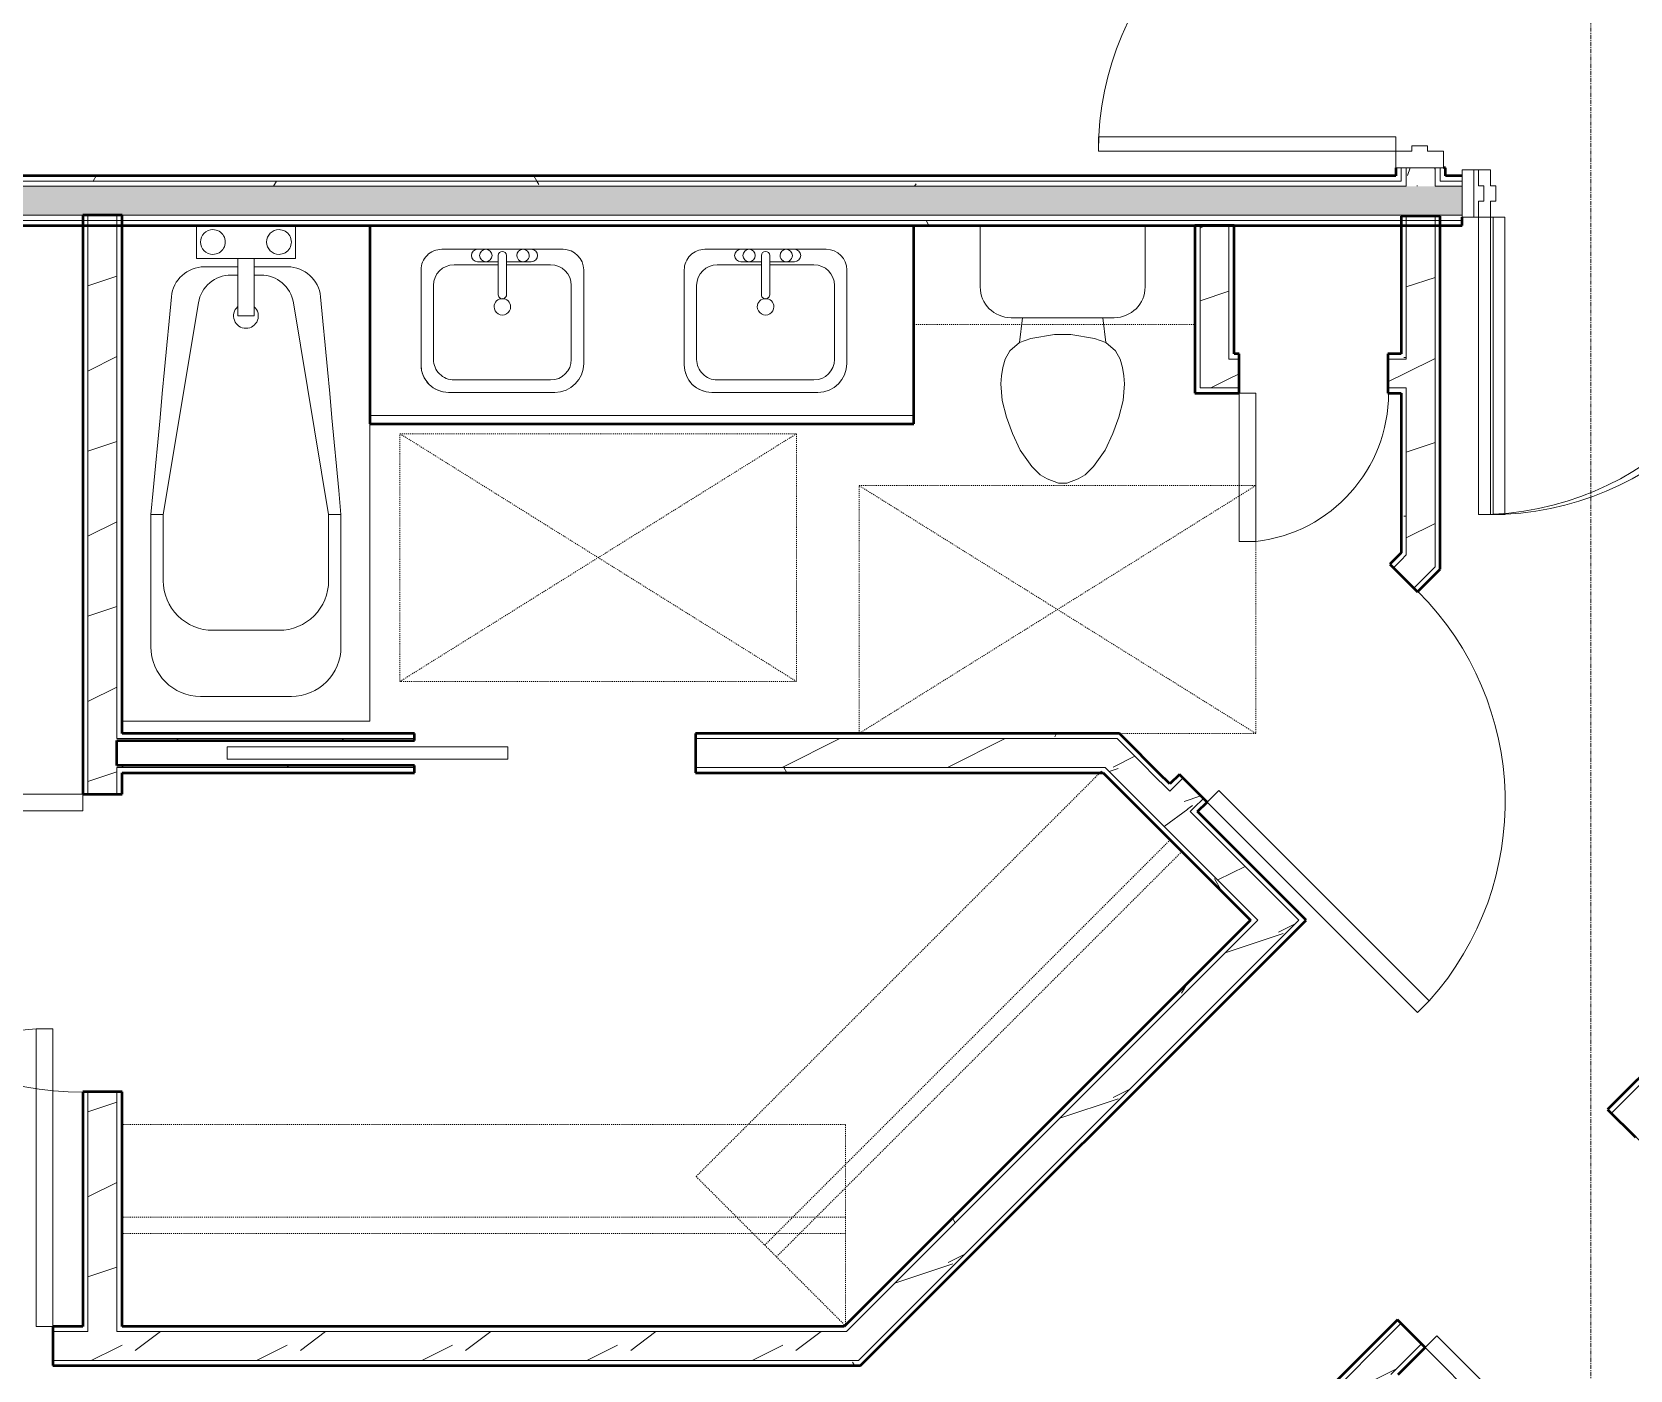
# Model space of a CAD drawing. Extents: x -4294 to -464, y 9706 to 12475.
# Drawn here: x -3670 to -3476.6, y 10207.1 to 10369 of the extents above; entities that cross this region are included whole.
import ezdxf

# ---------------------------------------------------------------- set-up
doc = ezdxf.new("R2010")
doc.units = 0
doc.linetypes.add('Dash', pattern=[0.25, 0.125, -0.125])
doc.linetypes.add('Grid Line 1_2_', pattern=[0.875, 0.5, -0.125, 0.125, -0.125])
for name, color, linetype, lineweight in [('0-1', 7, 'Continuous', 5), ('0-2', 50, 'Continuous', 13), ('A-DOOR', 31, 'Continuous', 13), ('A-DOOR-1', 7, 'Continuous', 9), ('A-DOOR-2', 90, 'Continuous', 20), ('A-DOOR-5', 31, 'Continuous', 20), ('A-DOOR-6', 31, 'Continuous', 9), ('A-DOOR-FRAM', 31, 'Continuous', 20), ('A-GENM-HDLN-1', 7, 'Dash', 9), ('A-WALL', 113, 'Continuous', 13), ('A-WALL-2', 250, 'Continuous', 50), ('A-WALL-3', 50, 'Continuous', 13), ('A-WALL-PATT-1', 7, 'Continuous', 9), ('A-WALL-PATT-2', 8, 'Continuous', 9), ('A-WALL-PATT-5', 111, 'Continuous', 9), ('I-WALL-1', 2, 'Continuous', 50), ('P-SANR-FIXT-1', 7, 'Continuous', 9), ('Q-CASE-1', 250, 'Continuous', 50), ('Q-CASE-2', 7, 'Continuous', 9), ('Q-CASE-HDLN-1', 7, 'Dash', 9), ('S-GRID-1', 1, 'Grid Line 1_2_', 9)]:
    doc.layers.add(name, color=color, linetype=linetype, lineweight=lineweight)
pattern_1 = [(0, (0, 0), (38.4, 9.6), [1.584, -27.216, 1.584, -27.216, -153.6]), (0, (0, 0), (38.4, 9.6), [-57.6, 1.584, -56.016, 1.584, -27.216, -67.2]), (0, (0, 0), (38.4, 9.6), [-144, 1.584, -17.616, 1.584, -46.416]), (120, (14.4, 4.8), (-27.513844, 28.4553755), [1.584, -27.216, 1.584, -27.216, -153.6]), (120, (14.4, 4.8), (-27.513844, 28.4553755), [-57.6, 1.584, -56.016, 1.584, -27.216, -67.2]), (120, (14.4, 4.8), (-27.513844, 28.4553755), [-144, 1.584, -17.616, 1.584, -46.416]), (240, (19.2, 24), (-10.886156, -38.0553755), [1.584, -27.216, 1.584, -27.216, -153.6]), (240, (19.2, 24), (-10.886156, -38.0553755), [-57.6, 1.584, -56.016, 1.584, -27.216, -67.2]), (240, (19.2, 24), (-10.886156, -38.0553755), [-144, 1.584, -17.616, 1.584, -46.416])]
pattern_2 = [(216.87, (7.997, 19.992), (59.9755286, 39.9843071), [9.996, -89.964]), (206.565, (19.992, 13.994), (-19.991807, -19.992219), [22.352, -22.352]), (198.435, (19.992, 3.998), (-39.983821, -19.991955), [12.644, -50.576])]
pattern_3 = [(161.57, (0.6, 0.6), (-4.80033747, -0.00041462), [0, -34.152, 3.792, 0]), (18.43, (-0.6, 0.6), (-4.80033747, 0.00041462), [0, -34.152, 3.792, 0]), (108.43, (0.6, 0.6), (2.39913218, -12.00105099), [11.382, -26.562]), (71.57, (-0.6, 0.6), (2.39913218, 12.00105099), [11.382, -26.562])]

# ---------------------------------------------------------------- blocks, each defined once
blk = doc.blocks.new('Single-Flush - 36_ x 84_-1372839-FLOOR PLAN - 2ND FLOOR')
at = {"layer": 'A-DOOR-1'}
blk.add_arc((18, 2.37), 36.07, 93.1789, 180, dxfattribs=at)
at = {"layer": 'A-DOOR-2'}
for p, q in [((16, 2.37), (16, 38.39)), ((18, 38.39), (16, 38.39)), ((18, 2.37), (18, 38.39)), ((18, 2.37), (16, 2.37))]:
    blk.add_line(p, q, dxfattribs=at)
blk = doc.blocks.new('Bath Tub - Maestro - 60_x30_-1352617-FLOOR PLAN - 2ND FLOOR')
at = {"layer": 'P-SANR-FIXT-1'}
for p, q in [((60, 30), (24, 30)), ((60, 0), (60, 30)), ((35, 26.5), (51, 26.5)), ((35, 26.5), (35, 25)), ((35, 25), (9.35, 20.74)), ((43, 25), (35, 25)), ((4, 21), (0, 21)), ((4, 16), (4, 21)), ((5, 16), (5, 20.04)), ((57, 20.5), (57, 9.5)), ((49, 11), (49, 19)), ((4, 14), (4, 16)), ((4, 16), (10.94, 16)), ((6, 16.8), (6, 16)), ((10.94, 14), (10.94, 16)), ((4, 9), (4, 14)), ((10.94, 14), (4, 14)), ((5, 9.96), (5, 14)), ((6, 14), (6, 13.2)), ((0, 9), (4, 9)), ((9.35, 9.26), (35, 5)), ((35, 3.5), (35, 5)), ((35, 5), (43, 5)), ((51, 3.5), (35, 3.5))]:
    blk.add_line(p, q, dxfattribs=at)
at = {"layer": 'P-SANR-FIXT-1', "flags": 128}
for points in [[(8.63, 24.03), (11.56, 24.3), (14.49, 24.58), (17.42, 24.85), (20.35, 25.13), (23.28, 25.4), (26.21, 25.68), (29.14, 25.95), (32.07, 26.23), (35, 26.5)], [(35, 3.5), (32.07, 3.77), (29.14, 4.05), (26.21, 4.32), (23.28, 4.6), (20.35, 4.87), (17.42, 5.15), (14.49, 5.42), (11.56, 5.7), (8.63, 5.97)]]:
    blk.add_lwpolyline(points, dxfattribs=at)
at = {"layer": 'P-SANR-FIXT-1'}
for centre, radius, start, end in [((51, 20.5), 6, 360, 90), ((9, 20.04), 4, 95.3558, 180), ((43, 19), 6, 360, 90), ((2, 19), 1.5, 360, 180), ((10, 16.8), 4, 99.4223, 180), ((2, 19), 1.5, 180, 360), ((10.94, 15), 1.5, 360, 137.9289), ((10.94, 15), 1.5, 222.0711, 360), ((2, 11), 1.5, 360, 180), ((10, 13.2), 4, 180, 260.5777), ((2, 11), 1.5, 180, 360), ((9, 9.96), 4, 180, 264.6442), ((43, 11), 6, 270, 0), ((51, 9.5), 6, 270, 360)]:
    blk.add_arc(centre, radius, start, end, dxfattribs=at)
blk = doc.blocks.new('Toilet-Domestic-3D - Toilet-Domestic-3D-1372870-FLOOR PLAN - 2ND FLOOR')
at = {"layer": 'P-SANR-FIXT-1'}
for p, q in [((-1.87, 11.5), (-0.5, 12)), ((-0.5, 12), (0.5, 12)), ((0.5, 12), (1.87, 11.5)), ((-5.13, 8), (-3.74, 10)), ((-3.74, 10), (-2.74, 11)), ((-2.74, 11), (-1.87, 11.5)), ((1.87, 11.5), (2.74, 11)), ((2.74, 11), (3.74, 10)), ((3.74, 10), (5.13, 8)), ((-6.06, 6), (-5.13, 8)), ((5.13, 8), (6.06, 6)), ((-6.79, 4), (-6.06, 6)), ((6.06, 6), (6.79, 4)), ((-7.33, 1.99), (-6.79, 4)), ((6.79, 4), (7.33, 1.99)), ((-7.5, 0), (-7.33, 1.99)), ((7.33, 1.99), (7.5, 0)), ((-7.41, -1), (-7.5, 0)), ((-7.24, -2), (-7.41, -1)), ((7.41, -1), (7.24, -2)), ((7.5, 0), (7.41, -1)), ((-6.97, -3), (-7.24, -2)), ((-6.4, -4), (-6.97, -3)), ((6.97, -3), (6.4, -4)), ((7.24, -2), (6.97, -3)), ((-5.21, -5), (-6.4, -4)), ((-3.84, -5.5), (-5.21, -5)), ((-4.86, -8.02), (-5.21, -5)), ((-1, -6), (-3.84, -5.5)), ((3.84, -5.5), (1, -6)), ((5.21, -5), (3.84, -5.5)), ((4.86, -8.02), (5.21, -5)), ((6.4, -4), (5.21, -5)), ((1, -6), (-1, -6)), ((6.25, -8.02), (-6.25, -8.02)), ((-9.98, -11.75), (-9.98, -19.18)), ((9.98, -19.18), (9.98, -11.75))]:
    blk.add_line(p, q, dxfattribs=at)
for centre, start, end in [((-6.25, -11.75), 90, 180), ((6.25, -11.75), 0, 90)]:
    blk.add_arc(centre, 3.73, start, end, dxfattribs=at)
blk = doc.blocks.new('OD_CW_Upper Cabinet - OD_CW_Upper Cabinet-1867009-FLOOR PLAN - 2ND FLOOR')
at = {"layer": 'Q-CASE-HDLN-1'}
for p, q in [((34.74, 24), (0.74, 24)), ((0.74, 24), (0.74, 12)), ((34.74, 12), (34.74, 24)), ((0.74, 12), (34.74, 12))]:
    blk.add_line(p, q, dxfattribs=at)
blk = doc.blocks.new('M_Sink Vanity-Square - 500 x 440mm-1372835-FLOOR PLAN - 2ND FLOOR')
at = {"layer": 'P-SANR-FIXT-1'}
for p, q in [((-5.72, 10.23), (7.14, 10.23)), ((-5.72, 10.23), (7.14, 10.23)), ((-5.22, 8.73), (6.46, 8.73)), ((-9.22, -4.59), (-9.22, 6.73)), ((-9.22, -4.59), (-9.22, 6.73)), ((-7.72, -2.72), (-7.72, 6.23)), ((8.96, 6.23), (8.96, -2.72)), ((10.46, 6.91), (10.46, -4.59)), ((10.46, 6.91), (10.46, -4.59)), ((0.12, -6.33), (0.12, -1.59)), ((1.12, -6.33), (1.12, -1.59)), ((0.12, -5.22), (-5.22, -5.22)), ((-2.88, -5.59), (0.12, -5.59)), ((6.46, -5.22), (1.12, -5.22)), ((1.12, -5.59), (3.62, -5.59)), ((7.96, -7.09), (-6.72, -7.09)), ((7.96, -7.09), (-6.72, -7.09)), ((3.62, -7.09), (-2.88, -7.09))]:
    blk.add_line(p, q, dxfattribs=at)
for centre, radius, start, end in [((-5.72, 6.73), 3.5, 90, 180), ((-5.72, 6.73), 3.5, 90, 180), ((7.14, 6.91), 3.32, 0, 90), ((7.14, 6.91), 3.32, 360, 90), ((-5.22, 6.23), 2.5, 90, 180), ((6.46, 6.23), 2.5, 360, 90), ((0.62, -0.13), 1, 360, 180), ((0.62, -0.13), 1, 180, 0), ((0.62, -1.59), 0.5, 360, 180), ((-5.22, -2.72), 2.5, 180, 270), ((6.46, -2.72), 2.5, 270, 360), ((-6.72, -4.59), 2.5, 180, 270), ((-6.72, -4.59), 2.5, 180, 270), ((-2.88, -6.34), 0.75, 90, 270), ((-1.88, -6.34), 0.75, 360, 180), ((2.62, -6.34), 0.75, 0, 180), ((3.62, -6.34), 0.75, 270, 90), ((7.96, -4.59), 2.5, 270, 0), ((7.96, -4.59), 2.5, 270, 0), ((-1.88, -6.34), 0.75, 180, 0), ((0.62, -6.33), 0.5, 180, 0), ((2.62, -6.34), 0.75, 180, 0)]:
    blk.add_arc(centre, radius, start, end, dxfattribs=at)
blk = doc.blocks.new('OD_CW_Base Cabinet - OD_CW_Base Cabinet-1834232-FLOOR PLAN - 2ND FLOOR')
at = {"layer": 'Q-CASE-1'}
for p, q in [((0.74, 24), (0.74, 0)), ((66.57, 0), (66.57, 24)), ((0.74, 0), (66.57, 0))]:
    blk.add_line(p, q, dxfattribs=at)
at = {"layer": 'Q-CASE-2'}
for p, q in [((0.74, 1), (0.74, 24)), ((66.57, 24), (66.57, 1)), ((0.74, 0), (0.74, 1)), ((0.74, 1), (66.57, 1)), ((66.57, 1), (0.74, 1)), ((66.57, 0), (0.74, 0)), ((66.57, 1), (66.57, 0))]:
    blk.add_line(p, q, dxfattribs=at)
blk = doc.blocks.new('Pocket_Door_2385 - 34_ x 80_-1722045-FLOOR PLAN - 2ND FLOOR')
at = {"layer": 'A-DOOR-2'}
for p, q in [((-39.67, 0.75), (-39.67, -0.75)), ((-5.67, 0.75), (-39.67, 0.75)), ((-5.67, -0.75), (-5.67, 0.75)), ((-39.67, -0.75), (-5.67, -0.75))]:
    blk.add_line(p, q, dxfattribs=at)
blk = doc.blocks.new('OD_CW_Closet - OD_CW_Closet-1898209-FLOOR PLAN - 2ND FLOOR')
at = {"layer": 'Q-CASE-HDLN-1'}
for p, q in [((70.13, 24), (0.74, 24)), ((0.74, 24), (0.74, -1.51)), ((70.13, -1.51), (70.13, 24)), ((0.74, 12.24), (70.13, 12.24)), ((0.74, 10.24), (70.13, 10.24)), ((0.74, -1.51), (70.13, -1.51))]:
    blk.add_line(p, q, dxfattribs=at)
blk = doc.blocks.new('OD_CW_Closet - OD_CW_Closet-1898139-FLOOR PLAN - 2ND FLOOR')
at = {"layer": 'Q-CASE-HDLN-1'}
for p, q in [((88.29, 24), (0.74, 24)), ((0.74, 24), (0.74, -0.45)), ((88.29, -0.45), (88.29, 24)), ((0.74, 12.78), (88.29, 12.78)), ((0.74, 10.78), (88.29, 10.78)), ((0.74, -0.45), (88.29, -0.45))]:
    blk.add_line(p, q, dxfattribs=at)
blk = doc.blocks.new('ADA Clearances - 30_x48_-1721104-FLOOR PLAN - 2ND FLOOR')
at = {"layer": 'A-GENM-HDLN-1'}
for p, q in [((15, 24), (-15, -24)), ((-15, 24), (15, -24)), ((-15, -24), (-15, 24)), ((-15, 24), (15, 24)), ((15, 24), (15, -24)), ((15, -24), (-15, -24))]:
    blk.add_line(p, q, dxfattribs=at)
blk = doc.blocks.new('ADA Clearances - 30_x48_-V6-FLOOR PLAN - 2ND FLOOR')
at = {"layer": 'A-GENM-HDLN-1'}
for p, q in [((15, 24), (-15, -24)), ((-15, 24), (15, -24)), ((-15, 24), (15, 24)), ((15, 24), (15, -24)), ((-15, -24), (-15, -7.49)), ((15, -24), (-15, -24))]:
    blk.add_line(p, q, dxfattribs=at)
blk = doc.blocks.new('Single-Flush - 30_ x 80_ 2-2081581-FLOOR PLAN - 2ND FLOOR')
at = {"layer": 'A-DOOR-1'}
blk.add_arc((9, 2.37), 18.07, 96.3558, 180, dxfattribs=at)
at = {"layer": 'A-DOOR-2'}
for p, q in [((7, 2.37), (7, 20.33)), ((9, 20.33), (7, 20.33)), ((9, 2.37), (9, 20.33)), ((9, 2.37), (7, 2.37))]:
    blk.add_line(p, q, dxfattribs=at)
blk = doc.blocks.new('CTR - 1st Phase - Unit Layouts_rvt-1-FLOOR PLAN - 2ND FLOOR')
at = {"layer": 'A-WALL-PATT-1'}
h = blk.add_hatch(dxfattribs=at)
h.set_pattern_fill('FP_1', color=256, style=0, pattern_type=2)
h.set_pattern_definition(pattern_1)
h.paths.add_polyline_path([(-3504.3, 10305.1), (-3503.67, 10305.72), (-3503.67, 10325.93), (-3504.3, 10325.93), (-3504.3, 10305.72)], flags=0)
h.paths.add_polyline_path([(-3504.3, 10329.43), (-3503.67, 10329.43), (-3503.72, 10345.59), (-3504.3, 10345.59), (-3504.3, 10330.06)], flags=0)
h = blk.add_hatch(dxfattribs=at)
h.set_pattern_fill('FP_1', color=256, style=0, pattern_type=2)
h.set_pattern_definition(pattern_1)
h.paths.add_polyline_path([(-3654.78, 10283.49), (-3623.7, 10283.49), (-3623.7, 10284.11), (-3659.08, 10284.11), (-3659.08, 10283.49), (-3655.22, 10283.49)], flags=0)
h.paths.add_polyline_path([(-3589.7, 10283.49), (-3537.76, 10283.49), (-3538.39, 10284.11), (-3589.7, 10284.11)], flags=0)
h = blk.add_hatch(dxfattribs=at)
h.set_pattern_fill('FP_1', color=256, style=0, pattern_type=2)
h.set_pattern_definition(pattern_1)
h.paths.add_polyline_path([(-3623.7, 10279.36), (-3623.7, 10279.99), (-3659.08, 10279.99), (-3659.08, 10279.36), (-3624.61, 10279.36)], flags=0)
h.paths.add_polyline_path([(-3540.1, 10279.36), (-3539.47, 10279.36), (-3540.1, 10279.99), (-3589.7, 10279.99), (-3589.7, 10279.36), (-3540.35, 10279.36)], flags=0)
h = blk.add_hatch(dxfattribs=at)
h.set_pattern_fill('FP_1', color=256, style=0, pattern_type=2)
h.set_pattern_definition(pattern_1)
h.paths.add_polyline_path([(-3522.5, 10261.51), (-3522.06, 10261.95), (-3539.47, 10279.36), (-3540.35, 10279.36), (-3532.46, 10271.47)], flags=0)
h = blk.add_hatch(dxfattribs=at)
h.set_pattern_fill('FP_1', color=256, style=0, pattern_type=2)
h.set_pattern_definition(pattern_1)
h.paths.add_polyline_path([(-3522.87, 10194.14), (-3504.31, 10212.7), (-3504.75, 10213.14), (-3522.87, 10195.02), (-3522.87, 10194.4)], flags=0)
h.paths.add_polyline_path([(-3478.85, 10238.16), (-3446.02, 10270.99), (-3446.02, 10271.87), (-3479.3, 10238.6)], flags=0)
h = blk.add_hatch(dxfattribs=at)
h.set_pattern_fill('FP_1', color=256, style=0, pattern_type=2)
h.set_pattern_definition(pattern_1)
h.paths.add_polyline_path([(-3518.75, 10192.43), (-3507.58, 10203.6), (-3508.02, 10204.04), (-3518.75, 10193.31)], flags=0)
h.paths.add_polyline_path([(-3505.11, 10206.07), (-3501.39, 10209.79), (-3501.83, 10210.23), (-3505.55, 10206.51)], flags=0)
h.paths.add_polyline_path([(-3475.94, 10235.24), (-3462.84, 10248.34), (-3463.28, 10248.78), (-3476.38, 10235.68)], flags=0)
h.paths.add_polyline_path([(-3460.37, 10250.81), (-3446.02, 10265.15), (-3446.02, 10266.04), (-3460.81, 10251.25)], flags=0)
h = blk.add_hatch(dxfattribs=at)
h.set_pattern_fill('FP_1', color=256, style=0, pattern_type=2)
h.set_pattern_definition(pattern_1)
h.paths.add_polyline_path([(-3571.67, 10211.71), (-3571.41, 10211.71), (-3521.62, 10261.51), (-3522.06, 10261.95), (-3572.3, 10211.71)], flags=0)
h = blk.add_hatch(dxfattribs=at)
h.set_pattern_fill('FP_1', color=256, style=0, pattern_type=2)
h.set_pattern_definition(pattern_1)
h.paths.add_polyline_path([(-3569.96, 10207.59), (-3569.7, 10207.59), (-3515.78, 10261.51), (-3516.23, 10261.95), (-3570.59, 10207.59)], flags=0)
h = blk.add_hatch(dxfattribs=at)
h.set_pattern_fill('FP_1', color=256, style=0, pattern_type=2)
h.set_pattern_definition(pattern_1)
h.paths.add_polyline_path([(-3663.83, 10211.71), (-3663.83, 10212.34), (-3667.45, 10212.34), (-3667.45, 10211.71)], flags=0)
h.paths.add_polyline_path([(-3852.47, 10211.71), (-3703.45, 10211.71), (-3703.45, 10212.34), (-3852.47, 10212.34), (-3852.47, 10211.95)], flags=0)
h = blk.add_hatch(dxfattribs=at)
h.set_pattern_fill('FP_1', color=256, style=0, pattern_type=2)
h.set_pattern_definition(pattern_1)
h.paths.add_polyline_path([(-3703.45, 10207.59), (-3703.45, 10208.21), (-3852.47, 10208.21), (-3852.47, 10207.59), (-3748.83, 10207.59)], flags=0)
h.paths.add_polyline_path([(-3663.83, 10207.59), (-3663.83, 10208.21), (-3667.45, 10208.21), (-3667.45, 10207.59)], flags=0)
h = blk.add_hatch(dxfattribs=at)
h.set_pattern_fill('FP_1', color=256, style=0, pattern_type=2)
h.set_pattern_definition(pattern_1)
h.paths.add_polyline_path([(-3570.59, 10207.59), (-3569.96, 10208.21), (-3663.2, 10208.21), (-3663.18, 10207.59), (-3571.41, 10207.59)], flags=0)
at = {"layer": 'A-WALL-PATT-2'}
h = blk.add_hatch(dxfattribs=at)
h.set_pattern_fill('FP_2', color=256, style=0, pattern_type=2)
h.set_pattern_definition(pattern_2)
h.paths.add_polyline_path([(-3663.2, 10208.21), (-3659.7, 10208.22), (-3659.7, 10240.74), (-3663.2, 10240.74), (-3663.2, 10208.25)], flags=0)
h.paths.add_polyline_path([(-3659.7, 10276.74), (-3659.7, 10345.59), (-3663.14, 10345.59), (-3663.2, 10346.84), (-3663.2, 10276.74)], flags=0)
h = blk.add_hatch(dxfattribs=at)
h.set_pattern_fill('FP_2', color=256, style=0, pattern_type=2)
h.set_pattern_definition(pattern_2)
h.paths.add_polyline_path([(-3525.13, 10325.93), (-3525.13, 10345.59), (-3528.63, 10345.59), (-3528.63, 10325.93)], flags=0)
h = blk.add_hatch(dxfattribs=at)
h.set_pattern_fill('FP_2', color=256, style=0, pattern_type=2)
h.set_pattern_definition(pattern_2)
h.paths.add_polyline_path([(-3502.76, 10301.69), (-3500.17, 10304.27), (-3500.17, 10345.59), (-3503.67, 10345.59), (-3503.67, 10302.61)], flags=0)
h = blk.add_hatch(dxfattribs=at)
h.set_pattern_fill('FP_2', color=256, style=0, pattern_type=2)
h.set_pattern_definition(pattern_2)
h.paths.add_polyline_path([(-3504.9, 10325.93), (-3503.67, 10325.93), (-3503.67, 10329.43), (-3505.88, 10329.43), (-3505.88, 10325.93)], flags=0)
h.paths.add_polyline_path([(-3523.88, 10325.93), (-3523.88, 10329.43), (-3525.13, 10329.43), (-3525.13, 10325.93), (-3524.5, 10325.93)], flags=0)
h = blk.add_hatch(dxfattribs=at)
h.set_pattern_fill('FP_2', color=256, style=0, pattern_type=2)
h.set_pattern_definition(pattern_2)
h.paths.add_polyline_path([(-3529.8, 10274.64), (-3528.21, 10276.23), (-3530.69, 10278.71), (-3532.28, 10277.12), (-3530.24, 10275.09)], flags=0)
h.paths.add_polyline_path([(-3503.67, 10302.61), (-3503.67, 10305.72), (-3505.23, 10304.17), (-3504.3, 10303.23)], flags=0)
h = blk.add_hatch(dxfattribs=at)
h.set_pattern_fill('FP_2', color=256, style=0, pattern_type=2)
h.set_pattern_definition(pattern_2)
h.paths.add_polyline_path([(-3633.38, 10279.99), (-3623.7, 10279.99), (-3623.7, 10280.24), (-3659.7, 10280.24), (-3659.7, 10279.99), (-3634.34, 10279.99)], flags=0)
h.paths.add_polyline_path([(-3569.96, 10279.99), (-3535.15, 10279.99), (-3538.65, 10283.49), (-3589.7, 10283.49), (-3589.7, 10279.99), (-3571.41, 10279.99)], flags=0)
h.paths.add_polyline_path([(-3626.48, 10283.24), (-3623.7, 10283.24), (-3623.7, 10283.49), (-3659.7, 10283.49), (-3659.7, 10283.24), (-3627.39, 10283.24)], flags=0)
h = blk.add_hatch(dxfattribs=at)
h.set_pattern_fill('FP_2', color=256, style=0, pattern_type=2)
h.set_pattern_definition(pattern_2)
h.paths.add_polyline_path([(-3521.62, 10261.51), (-3519.14, 10263.98), (-3535.15, 10279.99), (-3540.1, 10279.99), (-3522.06, 10261.95)], flags=0)
h = blk.add_hatch(dxfattribs=at)
h.set_pattern_fill('FP_2', color=256, style=0, pattern_type=2)
h.set_pattern_definition(pattern_2)
h.paths.add_polyline_path([(-3519.37, 10192.69), (-3501.83, 10210.23), (-3504.31, 10212.7), (-3519.37, 10197.64), (-3519.37, 10193.31)], flags=0)
h.paths.add_polyline_path([(-3476.38, 10235.68), (-3445.4, 10266.66), (-3445.4, 10271.61), (-3478.85, 10238.16)], flags=0)
h = blk.add_hatch(dxfattribs=at)
h.set_pattern_fill('FP_2', color=256, style=0, pattern_type=2)
h.set_pattern_definition(pattern_2)
h.paths.add_polyline_path([(-3572.3, 10208.21), (-3569.96, 10208.21), (-3516.67, 10261.51), (-3519.16, 10263.96), (-3574.91, 10208.21)], flags=0)
h = blk.add_hatch(dxfattribs=at)
h.set_pattern_fill('FP_2', color=256, style=0, pattern_type=2)
h.set_pattern_definition(pattern_2)
h.paths.add_polyline_path([(-3780.55, 10208.21), (-3703.45, 10208.21), (-3703.45, 10211.71), (-3852.47, 10211.71), (-3852.47, 10208.21), (-3787.91, 10208.21)], flags=0)
h.paths.add_polyline_path([(-3663.83, 10208.21), (-3663.2, 10208.25), (-3663.2, 10211.71), (-3667.45, 10211.71), (-3667.45, 10208.21)], flags=0)
h = blk.add_hatch(dxfattribs=at)
h.set_pattern_fill('FP_2', color=256, style=0, pattern_type=2)
h.set_pattern_definition(pattern_2)
h.paths.add_polyline_path([(-3574.91, 10208.21), (-3571.41, 10211.71), (-3659.7, 10211.71), (-3659.7, 10208.21), (-3575.8, 10208.21)], flags=0)
at = {"layer": 'A-WALL-2'}
for p, q in [((-3663.83, 10346.84), (-3663.83, 10276.74)), ((-3659.08, 10346.84), (-3663.83, 10346.84)), ((-3659.08, 10284.11), (-3659.08, 10346.84)), ((-3504.3, 10346.7), (-3504.3, 10330.06)), ((-3499.55, 10346.7), (-3504.3, 10346.7)), ((-3499.55, 10304.01), (-3499.55, 10346.7)), ((-3529.25, 10345.59), (-3529.25, 10325.31)), ((-3524.5, 10345.59), (-3529.25, 10345.59)), ((-3524.5, 10330.06), (-3524.5, 10345.59)), ((-3523.88, 10330.06), (-3524.5, 10330.06)), ((-3523.88, 10325.31), (-3523.88, 10330.06)), ((-3504.3, 10330.06), (-3505.88, 10330.06)), ((-3505.88, 10330.06), (-3505.88, 10325.31)), ((-3529.25, 10325.31), (-3528.63, 10325.31)), ((-3528.63, 10325.31), (-3524.5, 10325.31)), ((-3524.5, 10325.31), (-3523.88, 10325.31)), ((-3505.88, 10325.31), (-3504.3, 10325.31)), ((-3504.3, 10325.31), (-3504.3, 10305.98)), ((-3504.3, 10305.98), (-3505.67, 10304.61)), ((-3505.67, 10304.61), (-3504.3, 10303.23)), ((-3502.31, 10301.25), (-3499.55, 10304.01)), ((-3504.3, 10303.23), (-3502.31, 10301.25)), ((-3659.7, 10280.24), (-3659.7, 10283.24)), ((-3659.7, 10283.24), (-3659.08, 10283.24)), ((-3623.7, 10284.11), (-3659.08, 10284.11)), ((-3659.08, 10283.24), (-3623.7, 10283.24)), ((-3623.7, 10283.24), (-3623.7, 10284.11)), ((-3538.39, 10284.11), (-3589.7, 10284.11)), ((-3589.7, 10284.11), (-3589.7, 10279.36)), ((-3537.76, 10283.49), (-3538.39, 10284.11)), ((-3533.64, 10279.36), (-3537.76, 10283.49)), ((-3659.08, 10280.24), (-3659.7, 10280.24)), ((-3623.7, 10280.24), (-3659.08, 10280.24)), ((-3659.08, 10276.74), (-3659.08, 10279.36)), ((-3659.08, 10279.36), (-3623.7, 10279.36)), ((-3623.7, 10279.36), (-3623.7, 10280.24)), ((-3589.7, 10279.36), (-3540.35, 10279.36)), ((-3540.35, 10279.36), (-3522.5, 10261.51)), ((-3532.28, 10278), (-3533.64, 10279.36)), ((-3531.13, 10279.15), (-3532.28, 10278)), ((-3527.77, 10275.79), (-3531.13, 10279.15)), ((-3663.83, 10276.74), (-3659.08, 10276.74)), ((-3528.92, 10274.64), (-3527.77, 10275.79)), ((-3519.14, 10264.87), (-3528.92, 10274.64)), ((-3446.02, 10271.87), (-3479.3, 10238.6)), ((-3516.23, 10261.95), (-3519.14, 10264.87)), ((-3522.5, 10261.51), (-3571.67, 10212.34)), ((-3569.7, 10207.59), (-3515.78, 10261.51)), ((-3515.78, 10261.51), (-3516.23, 10261.95)), ((-3663.83, 10240.74), (-3663.83, 10212.34)), ((-3659.08, 10240.74), (-3663.83, 10240.74)), ((-3659.08, 10212.34), (-3659.08, 10240.74)), ((-3479.3, 10238.6), (-3475.94, 10235.24)), ((-3504.75, 10213.14), (-3518.75, 10199.15)), ((-3501.39, 10209.79), (-3504.75, 10213.14)), ((-3663.83, 10212.34), (-3667.45, 10212.34)), ((-3667.45, 10212.34), (-3667.45, 10207.59)), ((-3571.67, 10212.34), (-3659.08, 10212.34)), ((-3504.66, 10206.51), (-3501.39, 10209.79)), ((-3667.45, 10207.59), (-3663.83, 10207.59)), ((-3663.83, 10207.59), (-3663.2, 10207.59)), ((-3663.2, 10207.59), (-3659.08, 10207.59)), ((-3659.08, 10207.59), (-3576.42, 10207.59)), ((-3576.42, 10207.59), (-3570.59, 10207.59)), ((-3570.59, 10207.59), (-3569.7, 10207.59))]:
    blk.add_line(p, q, dxfattribs=at)
at = {"layer": 'A-WALL-3'}
for p, q in [((-3663.2, 10276.74), (-3663.2, 10346.84)), ((-3659.7, 10283.49), (-3659.7, 10346.84)), ((-3503.67, 10329.43), (-3503.67, 10346.7)), ((-3500.17, 10304.27), (-3500.17, 10346.7)), ((-3528.63, 10325.93), (-3528.63, 10345.59)), ((-3525.13, 10329.43), (-3525.13, 10345.59)), ((-3524.5, 10329.43), (-3525.13, 10329.43)), ((-3523.88, 10329.43), (-3524.5, 10329.43)), ((-3504.3, 10329.43), (-3505.88, 10329.43)), ((-3503.67, 10329.43), (-3504.3, 10329.43)), ((-3525.13, 10325.93), (-3528.63, 10325.93)), ((-3524.5, 10325.93), (-3525.13, 10325.93)), ((-3523.88, 10325.93), (-3524.5, 10325.93)), ((-3504.3, 10325.93), (-3505.88, 10325.93)), ((-3503.67, 10325.93), (-3504.3, 10325.93)), ((-3503.67, 10305.72), (-3503.67, 10325.93)), ((-3503.67, 10305.72), (-3504.3, 10305.1)), ((-3505.23, 10304.17), (-3504.3, 10305.1)), ((-3500.17, 10304.27), (-3502.76, 10301.69)), ((-3659.08, 10283.49), (-3659.7, 10283.49)), ((-3659.08, 10283.49), (-3623.7, 10283.49)), ((-3589.7, 10283.49), (-3538.65, 10283.49)), ((-3538.65, 10283.49), (-3535.15, 10279.99)), ((-3659.7, 10276.74), (-3659.7, 10279.99)), ((-3659.08, 10279.99), (-3659.7, 10279.99)), ((-3659.08, 10279.99), (-3623.7, 10279.99)), ((-3589.7, 10279.99), (-3540.1, 10279.99)), ((-3540.1, 10279.99), (-3539.47, 10279.36)), ((-3539.47, 10279.36), (-3522.06, 10261.95)), ((-3535.15, 10279.99), (-3534.52, 10279.36)), ((-3534.52, 10279.36), (-3532.28, 10277.12)), ((-3531.83, 10277.56), (-3530.69, 10278.71)), ((-3532.28, 10277.12), (-3531.83, 10277.56)), ((-3529.8, 10274.64), (-3529.36, 10275.09)), ((-3529.8, 10274.64), (-3519.58, 10264.43)), ((-3529.36, 10275.09), (-3528.21, 10276.23)), ((-3446.02, 10270.99), (-3478.85, 10238.16)), ((-3519.58, 10264.43), (-3519.14, 10263.98)), ((-3519.14, 10263.98), (-3516.67, 10261.51)), ((-3571.41, 10211.71), (-3521.62, 10261.51)), ((-3569.96, 10208.21), (-3516.67, 10261.51)), ((-3522.06, 10261.95), (-3521.62, 10261.51)), ((-3663.2, 10211.71), (-3663.2, 10240.74)), ((-3659.7, 10211.71), (-3659.7, 10240.74)), ((-3504.31, 10212.7), (-3518.75, 10198.26)), ((-3667.45, 10211.71), (-3663.83, 10211.71)), ((-3663.2, 10211.71), (-3663.83, 10211.71)), ((-3659.08, 10211.71), (-3659.7, 10211.71)), ((-3572.3, 10211.71), (-3659.08, 10211.71)), ((-3571.41, 10211.71), (-3572.3, 10211.71)), ((-3501.83, 10210.23), (-3505.55, 10206.51)), ((-3667.45, 10208.21), (-3663.83, 10208.21)), ((-3663.2, 10208.21), (-3663.83, 10208.21)), ((-3659.7, 10208.21), (-3663.2, 10208.21)), ((-3659.08, 10208.21), (-3659.7, 10208.21)), ((-3575.8, 10208.21), (-3659.08, 10208.21)), ((-3574.91, 10208.21), (-3575.8, 10208.21)), ((-3569.96, 10208.21), (-3574.91, 10208.21))]:
    blk.add_line(p, q, dxfattribs=at)
at = {"layer": '0-2'}
for name, p, rotation in [('Bath Tub - Maestro - 60_x30_-1352617-FLOOR PLAN - 2ND FLOOR', (-3659.08, 10345.59), 270.0000000000172), ('Toilet-Domestic-3D - Toilet-Domestic-3D-1372870-FLOOR PLAN - 2ND FLOOR', (-3545.25, 10326.41), 180), ('M_Sink Vanity-Square - 500 x 440mm-1372835-FLOOR PLAN - 2ND FLOOR', (-3612.43, 10335.62), 180), ('M_Sink Vanity-Square - 500 x 440mm-1372835-FLOOR PLAN - 2ND FLOOR', (-3580.58, 10335.62), 180), ('Single-Flush - 30_ x 80_ 2-2081581-FLOOR PLAN - 2ND FLOOR', (-3514.88, 10327.68), 180), ('ADA Clearances - 30_x48_-1721104-FLOOR PLAN - 2ND FLOOR', (-3601.45, 10305.39), 90.0000000000052), ('ADA Clearances - 30_x48_-V6-FLOOR PLAN - 2ND FLOOR', (-3545.88, 10299.11), 90.00000000000244), ('Single-Flush - 36_ x 84_-1372839-FLOOR PLAN - 2ND FLOOR', (-3516.72, 10290.2), 225.0000000000024), ('OD_CW_Closet - OD_CW_Closet-1898209-FLOOR PLAN - 2ND FLOOR', (-3538.95, 10279), 225.0000000000065), ('Single-Flush - 36_ x 84_-1372839-FLOOR PLAN - 2ND FLOOR', (-3661.45, 10258.74), 90.00000000000318), ('OD_CW_Closet - OD_CW_Closet-1898139-FLOOR PLAN - 2ND FLOOR', (-3570.79, 10236.34), 180), ('Single-Flush - 36_ x 84_-1372839-FLOOR PLAN - 2ND FLOOR', (-3490.34, 10224.19), 225.000000000005)]:
    blk.add_blockref(name, p, dxfattribs=dict(at, rotation=rotation))
for name, p in [('OD_CW_Base Cabinet - OD_CW_Base Cabinet-1834232-FLOOR PLAN - 2ND FLOOR', (-3629.82, 10321.59)), ('OD_CW_Upper Cabinet - OD_CW_Upper Cabinet-1867009-FLOOR PLAN - 2ND FLOOR', (-3563.99, 10321.59)), ('Pocket_Door_2385 - 34_ x 80_-1722045-FLOOR PLAN - 2ND FLOOR', (-3606.7, 10281.74)), ('Single-Flush - 36_ x 84_-1372839-FLOOR PLAN - 2ND FLOOR', (-3685.45, 10209.96))]:
    blk.add_blockref(name, p, dxfattribs=at)
blk = doc.blocks.new('CTR - 1st Phase - Shell_rvt-1-FLOOR PLAN - 2ND FLOOR')
at = {"layer": 'S-GRID-1'}
blk.add_line((-3481.32, 9836.18), (-3481.32, 12413.74), dxfattribs=at)
blk = doc.blocks.new('HOLLOW METAL - UNIT DOOR-1759293-FLOOR PLAN - 2ND FLOOR')
at = {"layer": 'A-DOOR-5'}
for p, q in [((18, 38.25), (16.25, 38.25)), ((16.25, 38.25), (16.25, 2.25)), ((18, 2.25), (18, 38.25)), ((16.25, 2.25), (18, 2.25))]:
    blk.add_line(p, q, dxfattribs=at)
at = {"layer": 'A-DOOR-6'}
blk.add_arc((18, 2.25), 36, 90, 180, dxfattribs=at)
at = {"layer": 'A-DOOR-FRAM'}
for p, q in [((-18, 2.25), (-20, 2.25)), ((-20, 2.25), (-20, -3.5)), ((-18, 0.3125), (-18, 2.25)), ((18, 2.25), (18, 0.3125)), ((20, 2.25), (18, 2.25)), ((20, -3.5), (20, 2.25)), ((-17.375, 0.3125), (-18, 0.3125)), ((-17.375, -1.5625), (-17.375, 0.3125)), ((18, 0.3125), (17.375, 0.3125)), ((17.375, 0.3125), (17.375, -1.5625)), ((-18, -3.5), (-18, -1.5625)), ((-18, -1.5625), (-17.375, -1.5625)), ((17.375, -1.5625), (18, -1.5625)), ((18, -1.5625), (18, -3.5)), ((-20, -3.5), (-18, -3.5)), ((18, -3.5), (20, -3.5))]:
    blk.add_line(p, q, dxfattribs=at)
blk = doc.blocks.new('HOLLOW METAL - UNIT DOOR-1960771-FLOOR PLAN - 2ND FLOOR')
at = {"layer": 'A-DOOR-5'}
for p, q in [((16.25, -3.25), (18, -3.25)), ((16.25, -39.25), (16.25, -3.25)), ((18, -3.25), (18, -39.25)), ((18, -39.25), (16.25, -39.25))]:
    blk.add_line(p, q, dxfattribs=at)
at = {"layer": 'A-DOOR-6'}
blk.add_arc((18, -3.25), 36, 180, 270, dxfattribs=at)
at = {"layer": 'A-DOOR-FRAM'}
for p, q in [((-20, 2.5), (-18, 2.5)), ((-20, -3.25), (-20, 2.5)), ((-18, 2.5), (-18, 0.5625)), ((18, 2.5), (20, 2.5)), ((18, 0.5625), (18, 2.5)), ((20, 2.5), (20, -3.25)), ((-18, 0.5625), (-17.375, 0.5625)), ((-17.375, 0.5625), (-17.375, -1.3125)), ((17.375, 0.5625), (18, 0.5625)), ((17.375, -1.3125), (17.375, 0.5625)), ((-18, -1.3125), (-18, -3.25)), ((-17.375, -1.3125), (-18, -1.3125)), ((18, -1.3125), (17.375, -1.3125)), ((18, -3.25), (18, -1.3125)), ((-18, -3.25), (-20, -3.25)), ((20, -3.25), (18, -3.25))]:
    blk.add_line(p, q, dxfattribs=at)
blk = doc.blocks.new('HOLLOW METAL - UNIT DOOR-V133-FLOOR PLAN - 2ND FLOOR')
at = {"layer": 'A-DOOR-5'}
for p, q in [((18, 38.25), (16.25, 38.25)), ((16.25, 38.25), (16.25, 2.25)), ((18, 2.25), (18, 38.25)), ((16.25, 2.25), (16.55, 2.25))]:
    blk.add_line(p, q, dxfattribs=at)
at = {"layer": 'A-DOOR-6'}
blk.add_arc((18, 2.25), 36, 90, 180, dxfattribs=at)
at = {"layer": 'A-DOOR-FRAM'}
for p, q in [((-18, 2.25), (-20, 2.25)), ((-20, 2.25), (-20, -3.5)), ((-18, 0.3125), (-18, 2.25)), ((18, 2.25), (18, 0.3125)), ((20, 2.25), (18, 2.25)), ((20, -3.5), (20, 2.25)), ((-17.375, 0.3125), (-18, 0.3125)), ((-17.375, -1.5625), (-17.375, 0.3125)), ((18, 0.3125), (17.375, 0.3125)), ((17.375, 0.3125), (17.375, -1.5625)), ((-18, -3.5), (-18, -1.5625)), ((-18, -1.5625), (-17.375, -1.5625)), ((17.375, -1.5625), (18, -1.5625)), ((18, -1.5625), (18, -3.5)), ((-20, -3.5), (-18, -3.5)), ((18, -3.5), (20, -3.5))]:
    blk.add_line(p, q, dxfattribs=at)

msp = doc.modelspace()

# ---------------------------------------------------------------- hatches: boundary and pattern name
at = {"layer": 'A-WALL-PATT-5'}
h = msp.add_hatch(dxfattribs=at)
h.set_pattern_fill('FP_1', color=256, style=0, pattern_type=2)
h.set_pattern_definition(pattern_1)
h.paths.add_polyline_path([(-3504.2987, 10351.5894), (-3504.2987, 10352.5894), (-3504.9237, 10352.5894), (-3504.8992, 10351.5894)], flags=0)
h.paths.add_polyline_path([(-3504.2987, 10392.5894), (-3504.3374, 10414.0394), (-3504.9237, 10414.0394), (-3504.8992, 10392.5894)], flags=0)
h = msp.add_hatch(dxfattribs=at)
h.set_pattern_fill('FP_1', color=256, style=0, pattern_type=2)
h.set_pattern_definition(pattern_1)
h.paths.add_polyline_path([(-3504.2987, 10350.9644), (-3503.6737, 10350.9644), (-3503.6737, 10352.5894), (-3504.2987, 10352.5894), (-3504.2987, 10351.4108)], flags=0)
h.paths.add_polyline_path([(-3503.6737, 10392.5894), (-3503.6737, 10414.0394), (-3504.2987, 10414.0394), (-3504.2987, 10392.5894)], flags=0)
h = msp.add_hatch(dxfattribs=at)
h.set_pattern_fill('FP_41', color=256, style=0, pattern_type=2)
h.set_pattern_definition(pattern_3)
h.paths.add_polyline_path([(-3503.6737, 10350.3394), (-3500.1737, 10350.3394), (-3500.1737, 10352.5894), (-3503.6737, 10352.5894), (-3503.6737, 10350.9644)], flags=0)
h.paths.add_polyline_path([(-3502.9862, 10392.5894), (-3500.1737, 10392.5894), (-3500.2124, 10414.0394), (-3503.6737, 10414.0394), (-3503.6737, 10392.5894)], flags=0)
h = msp.add_hatch(dxfattribs=at)
h.set_pattern_fill('FP_1', color=256, style=0, pattern_type=2)
h.set_pattern_definition(pattern_1)
h.paths.add_polyline_path([(-3500.1737, 10350.9644), (-3499.5487, 10350.9644), (-3499.5487, 10352.5894), (-3500.1737, 10352.5894), (-3500.1737, 10351.1132)], flags=0)
h.paths.add_polyline_path([(-3500.1737, 10392.5894), (-3499.5487, 10392.5894), (-3499.5487, 10413.4144), (-3500.1737, 10413.3893), (-3500.1737, 10411.9766)], flags=0)
h = msp.add_hatch(dxfattribs=at)
h.set_pattern_fill('FP_1', color=256, style=0, pattern_type=2)
h.set_pattern_definition(pattern_1)
h.paths.add_polyline_path([(-3742.1075, 10350.9644), (-3504.2987, 10350.9644), (-3504.2987, 10351.5894), (-3852.4737, 10351.5894), (-3852.4737, 10350.9644), (-3752.9814, 10350.9644)], flags=0)
h.paths.add_polyline_path([(-3418.5237, 10350.9644), (-3418.5237, 10351.5894), (-3455.4737, 10351.5894), (-3455.4737, 10350.9644), (-3422.2051, 10350.9644)], flags=0)
h.paths.add_polyline_path([(-3499.1737, 10350.9644), (-3496.9237, 10350.9644), (-3496.9237, 10351.5894), (-3499.5487, 10351.5894), (-3499.5487, 10350.9644)], flags=0)
h = msp.add_hatch(dxfattribs=at)
h.set_pattern_fill('FP_1', color=256, style=0, pattern_type=2)
h.set_pattern_definition(pattern_1)
h.paths.add_polyline_path([(-3418.5237, 10350.3394), (-3417.8987, 10350.3394), (-3417.8987, 10350.9644), (-3455.4737, 10350.9644), (-3455.4737, 10350.3394), (-3422.2051, 10350.3394)], flags=0)
h.paths.add_polyline_path([(-3725.4167, 10350.3394), (-3503.6737, 10350.3394), (-3503.6737, 10350.9644), (-3852.4737, 10350.9644), (-3852.4737, 10350.3394), (-3729.3909, 10350.3394)], flags=0)
h.paths.add_polyline_path([(-3500.1737, 10350.3394), (-3496.9237, 10350.3394), (-3496.9237, 10350.9644), (-3500.1737, 10350.9644), (-3500.1737, 10350.4019)], flags=0)
h = msp.add_hatch(dxfattribs=at)
h.set_pattern_fill('FP_41', color=256, style=0, pattern_type=2)
h.set_pattern_definition(pattern_3)
h.paths.add_polyline_path([(-3418.5237, 10346.8394), (-3417.2737, 10346.8394), (-3417.2737, 10350.3394), (-3455.4737, 10350.3394), (-3455.4737, 10346.8394), (-3422.2051, 10346.8394)], flags=0)
h.paths.add_polyline_path([(-3835.6754, 10346.8394), (-3496.9237, 10346.8394), (-3496.9237, 10350.3394), (-3852.4737, 10350.3394), (-3852.4737, 10346.8394)], flags=0)
h = msp.add_hatch(dxfattribs=at)
h.set_pattern_fill('FP_1', color=256, style=0, pattern_type=2)
h.set_pattern_definition(pattern_1)
h.paths.add_polyline_path([(-3417.2737, 10346.2144), (-3417.2383, 10346.8331), (-3441.8987, 10346.8394), (-3441.8987, 10346.2144), (-3418.5237, 10346.2144)], flags=0)
h.paths.add_polyline_path([(-3663.2044, 10346.8394), (-3663.1699, 10346.2144), (-3496.9237, 10346.2144), (-3496.9237, 10346.8394), (-3659.7044, 10346.8394)], flags=0)
h.paths.add_polyline_path([(-3835.6754, 10346.2144), (-3663.2044, 10346.2144), (-3663.2044, 10346.8394), (-3852.4737, 10346.8394), (-3852.4737, 10346.2144)], flags=0)
h.paths.add_polyline_path([(-3449.7698, 10346.2144), (-3445.3987, 10346.2144), (-3445.3987, 10346.8394), (-3455.4737, 10346.8394), (-3455.4737, 10346.2144)], flags=0)
h = msp.add_hatch(dxfattribs=at)
h.set_pattern_fill('FP_1', color=256, style=0, pattern_type=2)
h.set_pattern_definition(pattern_1)
h.paths.add_polyline_path([(-3628.9403, 10345.5894), (-3496.9237, 10345.5894), (-3496.9237, 10346.2144), (-3663.1699, 10346.2144), (-3663.1354, 10345.5894), (-3629.0794, 10345.5894)], flags=0)
h.paths.add_polyline_path([(-3417.2737, 10345.5894), (-3417.2737, 10346.2144), (-3441.8987, 10346.2144), (-3441.8987, 10345.5894), (-3418.5237, 10345.5894)], flags=0)
h.paths.add_polyline_path([(-3449.7698, 10345.5894), (-3445.3987, 10345.5894), (-3445.3987, 10346.2144), (-3455.4737, 10346.2144), (-3455.4737, 10345.5894)], flags=0)
h.paths.add_polyline_path([(-3709.906, 10345.5894), (-3663.2044, 10345.5894), (-3663.2044, 10346.2144), (-3852.4737, 10346.2144), (-3852.4737, 10345.5894), (-3725.4167, 10345.5894)], flags=0)

# ---------------------------------------------------------------- linework, layer by layer
at = {"layer": 'A-WALL'}
for p, q in [((-3504.2987, 10350.9644), (-3504.2987, 10352.5894)), ((-3503.6737, 10352.5894), (-3503.6737, 10350.3394)), ((-3500.1737, 10352.5894), (-3500.1737, 10350.3394)), ((-3499.5487, 10350.9644), (-3499.5487, 10352.5894)), ((-3504.2987, 10350.9644), (-3852.4737, 10350.9644)), ((-3503.6737, 10350.3394), (-3852.4737, 10350.3394)), ((-3496.9237, 10350.3394), (-3500.1737, 10350.3394)), ((-3496.9237, 10350.9644), (-3499.5487, 10350.9644)), ((-3496.9237, 10346.8394), (-3852.4737, 10346.8394)), ((-3496.9237, 10346.2144), (-3852.4737, 10346.2144))]:
    msp.add_line(p, q, dxfattribs=at)
at = {"layer": 'I-WALL-1'}
for p, q in [((-3504.9237, 10352.5894), (-3504.9237, 10351.5894)), ((-3498.9237, 10352.5894), (-3499.1737, 10352.5894)), ((-3498.9237, 10351.5894), (-3498.9237, 10352.5894)), ((-3504.9237, 10351.5894), (-3758.1075, 10351.5894)), ((-3496.9237, 10351.5894), (-3498.9237, 10351.5894)), ((-3496.9237, 10345.5894), (-3496.9237, 10346.5894)), ((-3852.4737, 10345.5894), (-3496.9237, 10345.5894))]:
    msp.add_line(p, q, dxfattribs=at)

# ---------------------------------------------------------------- block references
at = {"layer": '0-1'}
for name in ['CTR - 1st Phase - Shell_rvt-1-FLOOR PLAN - 2ND FLOOR', 'CTR - 1st Phase - Unit Layouts_rvt-1-FLOOR PLAN - 2ND FLOOR']:
    msp.add_blockref(name, (0, 0), dxfattribs=at)
at = {"layer": 'A-DOOR'}
for name, p, rotation in [('HOLLOW METAL - UNIT DOOR-1960771-FLOOR PLAN - 2ND FLOOR', (-3501.6737, 10372.5894), 270.0000000000004), ('HOLLOW METAL - UNIT DOOR-V133-FLOOR PLAN - 2ND FLOOR', (-3476.9237, 10348.8394), 180), ('HOLLOW METAL - UNIT DOOR-1759293-FLOOR PLAN - 2ND FLOOR', (-3475.4737, 10348.8394), 180)]:
    msp.add_blockref(name, p, dxfattribs=dict(at, rotation=rotation))

doc.saveas('drawing.dxf')
